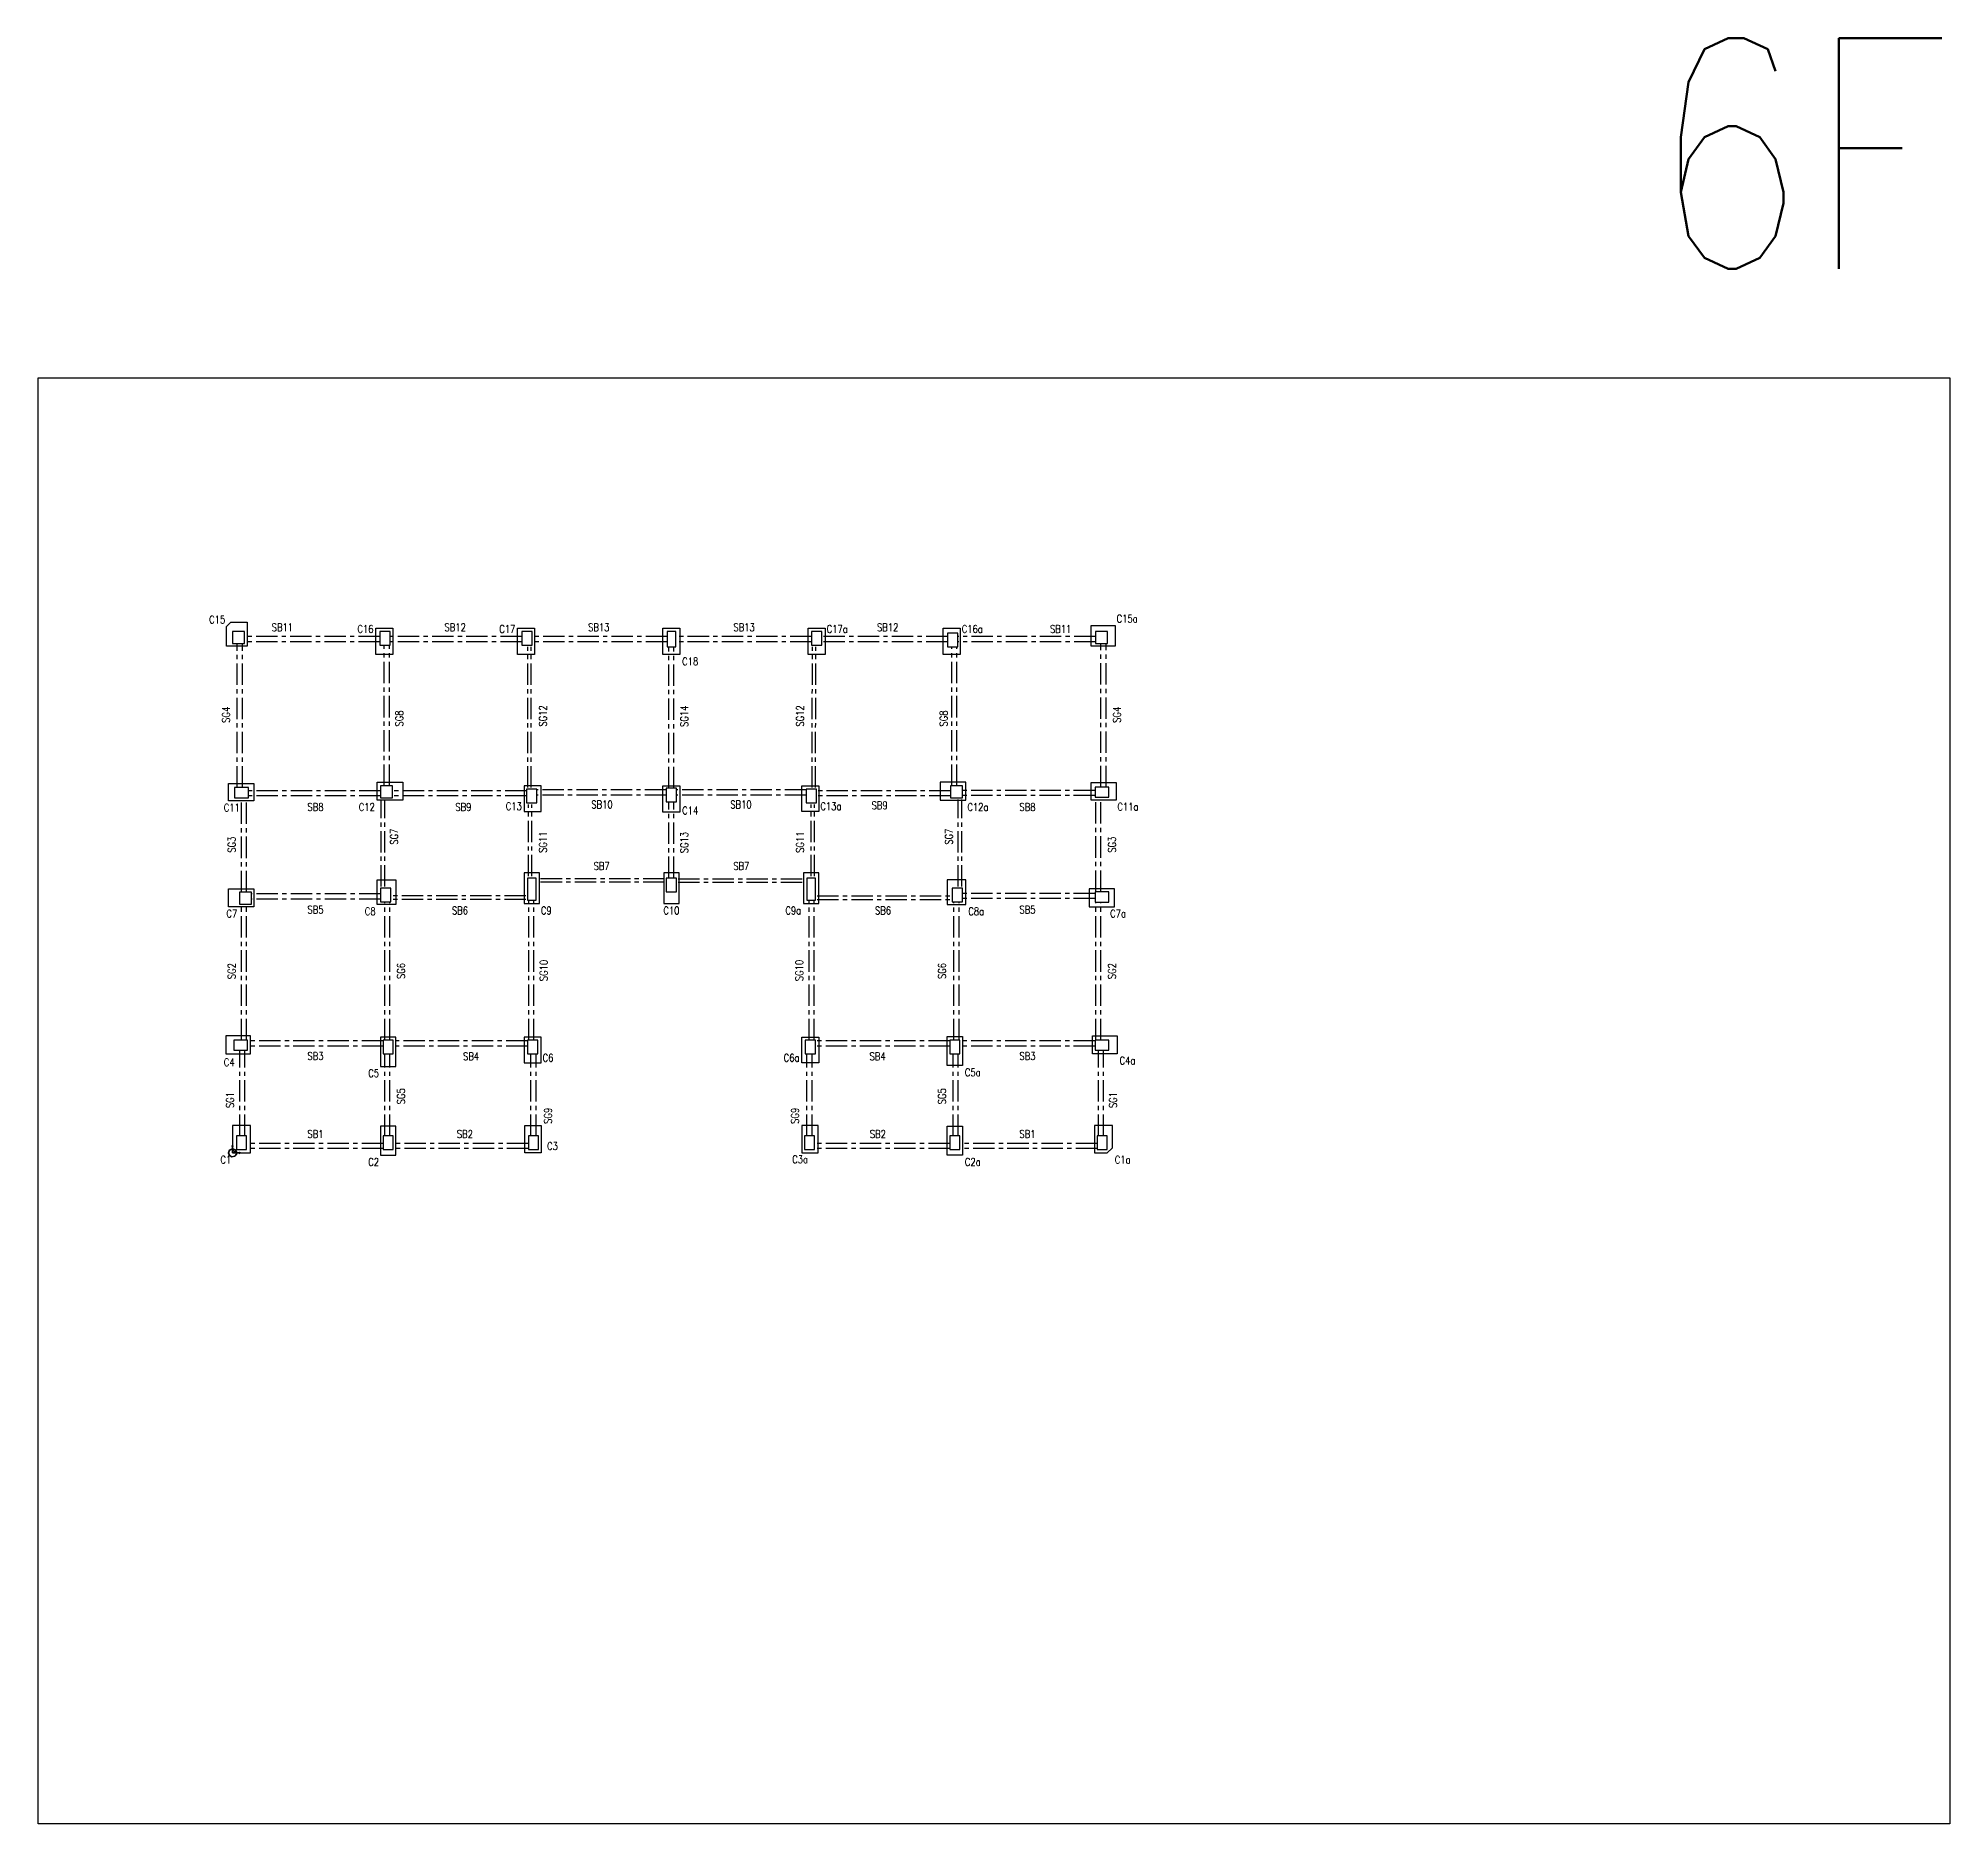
# Model space of a CAD drawing. Header units: millimetres. Extents: x 79095 to 169372, y 0 to 10446.
# Drawn here: x 158190 to 169372, y 0 to 10446 of the extents above; entities that cross this region are included whole.
import ezdxf
from ezdxf.enums import TextEntityAlignment as Align

# ---------------------------------------------------------------- set-up
doc = ezdxf.new("R2010")
doc.units = ezdxf.units.MM
doc.header["$LTSCALE"] = 100
doc.header["$MEASUREMENT"] = 0
doc.linetypes.add('CENTER', pattern=[2, 1.25, -0.25, 0.25, -0.25])
for name, color, linetype in [('TC-COLUMN', 1, 'Continuous'), ('TC-TB', 2, 'Continuous'), ('TC-TC', 4, 'Continuous'), ('TC-鋼柱', 11, 'Continuous')]:
    doc.layers.add(name, color=color, linetype=linetype)
doc.layers.add('TC-鋼粱', color=183, linetype='CENTER', plot=False)
doc.styles.add('TXT', font='TXT.shx', dxfattribs={"width": 0.8, "bigfont": 'ae.shx'})

# ---------------------------------------------------------------- blocks, each defined once
blk = doc.blocks.new('origin')
at = {"color": 3, "lineweight": 35}
blk.add_line((0, 0), (0, 39), dxfattribs=at)
at = {"color": 1, "lineweight": 35}
blk.add_line((0, 0), (39, 0), dxfattribs=at)
at = {"color": 7, "lineweight": 35, "true_color": 0xffffff}
blk.add_lwpolyline([(0, 24), (-18, 15), (-24, 0), (-18, -15), (-4, -23), (13, -19), (22, -7), (23, 6), (15, 18), (0, 24)], dxfattribs=at)
at = {"color": 3, "lineweight": 35}
blk.add_lwpolyline([(0, 44), (-3, 39), (3, 39)], close=True, dxfattribs=at)
at = {"color": 1, "lineweight": 35}
blk.add_lwpolyline([(44, 0), (39, 3), (39, -3)], close=True, dxfattribs=at)

msp = doc.modelspace()

# ---------------------------------------------------------------- linework, layer by layer
at = {"layer": 'Defpoints'}
msp.add_lwpolyline([(158190, 8460), (169372, 8460), (169372, 0), (158190, 0)], close=True, dxfattribs=at)
at = {"layer": 'TC-COLUMN'}
for points in [[(159317, 7030), (159412, 7030), (159412, 6890), (159292, 6890), (159292, 7005), (159317, 7030)], [(160264, 6995), (160264, 6840), (160164, 6840), (160164, 6995), (160264, 6995)], [(161094, 6995), (161094, 6840), (160994, 6840), (160994, 6995), (161094, 6995)], [(161944, 6995), (161944, 6840), (161844, 6840), (161844, 6995), (161944, 6995)], [(162794, 6995), (162794, 6840), (162694, 6840), (162694, 6995), (162794, 6995)], [(163584, 6995), (163584, 6840), (163484, 6840), (163484, 6995), (163584, 6995)], [(164490, 7010), (164490, 6890), (164350, 6890), (164350, 7010), (164490, 7010)], [(159452, 6085), (159452, 5985), (159302, 5985), (159302, 6085), (159452, 6085)], [(161944, 6073), (161944, 5918), (161844, 5918), (161844, 6073), (161944, 6073)], [(164347, 5990), (164497, 5990), (164497, 6090), (164347, 6090)], [(161032, 5563), (161032, 5383), (161122, 5383), (161122, 5563), (161032, 5563)], [(161849, 5563), (161849, 5383), (161939, 5383), (161939, 5563), (161849, 5563)], [(162667, 5563), (162667, 5383), (162757, 5383), (162757, 5563), (162667, 5563)], [(159302, 5470), (159452, 5470), (159452, 5365), (159302, 5365), (159302, 5470)], [(164487, 5470), (164337, 5470), (164337, 5365), (164487, 5365), (164487, 5470)], [(159432, 4505), (159432, 4610), (159287, 4610), (159287, 4505), (159432, 4505)], [(160192, 4601), (160192, 4431), (160282, 4431), (160282, 4601), (160192, 4601)], [(161032, 4601), (161032, 4451), (161132, 4451), (161132, 4601), (161032, 4601)], [(162757, 4601), (162757, 4451), (162657, 4451), (162657, 4601), (162757, 4601)], [(163597, 4606), (163597, 4436), (163507, 4436), (163507, 4606), (163597, 4606)], [(164502, 4505), (164357, 4505), (164357, 4610), (164502, 4610), (164502, 4505)], [(159327, 3943), (159345, 3925), (159432, 3925), (159432, 4085), (159327, 4085)], [(160192, 4082), (160192, 3912), (160282, 3912), (160282, 4082), (160192, 4082)], [(161132, 3925), (161037, 3925), (161037, 4085), (161132, 4085)], [(162657, 3925), (162752, 3925), (162752, 4085), (162657, 4085)], [(163597, 4082), (163597, 3912), (163507, 3912), (163507, 4082), (163597, 4082)], [(164474, 3955), (164474, 4085), (164369, 4085), (164369, 3925), (164444, 3925)]]:
    msp.add_lwpolyline(points, close=True, dxfattribs=at)
at = {"layer": 'TC-COLUMN', "elevation": 0}
for points in [[(160322, 6093), (160322, 5988), (160172, 5988), (160172, 6093), (160322, 6093)], [(161032, 6073), (161032, 5923), (161132, 5923), (161132, 6073), (161032, 6073)], [(162757, 6073), (162757, 5923), (162657, 5923), (162657, 6073), (162757, 6073)], [(163467, 6093), (163467, 5988), (163617, 5988), (163617, 6093), (163467, 6093)], [(160282, 5523), (160282, 5378), (160172, 5378), (160172, 5523), (160282, 5523)], [(163507, 5523), (163507, 5378), (163617, 5378), (163617, 5523), (163507, 5523)]]:
    msp.add_lwpolyline(points, close=True, dxfattribs=at)
at = {"layer": 'TC-鋼柱'}
for points in [[(159327, 6905), (159397, 6905), (159397, 6975), (159327, 6975)], [(160189, 6895), (160249, 6895), (160249, 6975), (160189, 6975)], [(161019, 6895), (161079, 6895), (161079, 6975), (161019, 6975)], [(161869, 6885), (161919, 6885), (161919, 6975), (161869, 6975)], [(162714, 6895), (162774, 6895), (162774, 6975), (162714, 6975)], [(163509, 6885), (163569, 6885), (163569, 6965), (163509, 6965)], [(164375, 6905), (164445, 6905), (164445, 6975), (164375, 6975)], [(160192, 6003), (160262, 6003), (160262, 6073), (160192, 6073)], [(161047, 5973), (161107, 5973), (161107, 6053), (161047, 6053)], [(161864, 5978), (161924, 5978), (161924, 6058), (161864, 6058)], [(162682, 5973), (162742, 5973), (162742, 6053), (162682, 6053)], [(163527, 6003), (163597, 6003), (163597, 6073), (163527, 6073)], [(164372, 6005), (164452, 6005), (164452, 6065), (164372, 6065)], [(161864, 5453), (161924, 5453), (161924, 5533), (161864, 5533)], [(159367, 5380), (159437, 5380), (159437, 5450), (159367, 5450)], [(160192, 5393), (160252, 5393), (160252, 5473), (160192, 5473)], [(163537, 5393), (163597, 5393), (163597, 5473), (163537, 5473)], [(164372, 5392), (164452, 5392), (164452, 5452), (164372, 5452)], [(159334, 4525), (159414, 4525), (159414, 4585), (159334, 4585)], [(160207, 4505), (160267, 4505), (160267, 4585), (160207, 4585)], [(161052, 4505), (161112, 4505), (161112, 4585), (161052, 4585)], [(162677, 4505), (162737, 4505), (162737, 4585), (162677, 4585)], [(163522, 4505), (163582, 4505), (163582, 4585), (163522, 4585)], [(164372, 4525), (164452, 4525), (164452, 4585), (164372, 4585)], [(159349, 3945), (159409, 3945), (159409, 4025), (159349, 4025)], [(160207, 3945), (160267, 3945), (160267, 4025), (160207, 4025)], [(161057, 3945), (161117, 3945), (161117, 4025), (161057, 4025)], [(162672, 3945), (162732, 3945), (162732, 4025), (162672, 4025)], [(163522, 3945), (163582, 3945), (163582, 4025), (163522, 4025)], [(164384, 3945), (164444, 3945), (164444, 4025), (164384, 4025)]]:
    msp.add_lwpolyline(points, close=True, dxfattribs=at)
at = {"layer": 'TC-鋼柱', "elevation": 0}
for points in [[(159339, 6003), (159419, 6003), (159419, 6063), (159339, 6063)], [(161052, 5403), (161102, 5403), (161102, 5533), (161052, 5533)], [(162687, 5403), (162737, 5403), (162737, 5533), (162687, 5533)]]:
    msp.add_lwpolyline(points, close=True, dxfattribs=at)
at = {"layer": 'TC-鋼粱'}
for p, q in [((160189, 6945, 0), (159397, 6945, 0)), ((161019, 6945, 0), (160249, 6945, 0)), ((161869, 6945, 0), (161079, 6945, 0)), ((162714, 6945, 0), (161919, 6945, 0)), ((163509, 6945, 0), (162774, 6945, 0)), ((164375, 6945, 0), (163569, 6945, 0)), ((159354, 6063, 0), (159354, 6905, 0)), ((159384, 6063, 0), (159384, 6905, 0)), ((160189, 6915, 0), (159397, 6915, 0)), ((160214, 6073, 0), (160214, 6895, 0)), ((160244, 6073, 0), (160244, 6895, 0)), ((161019, 6915, 0), (160249, 6915, 0)), ((161054, 6063, 0), (161054, 6885, 0)), ((161074, 6063, 0), (161074, 6885, 0)), ((161869, 6915, 0), (161079, 6915, 0)), ((161879, 6058, 0), (161879, 6885, 0)), ((161909, 6058, 0), (161909, 6885, 0)), ((162714, 6915, 0), (161919, 6915, 0)), ((162717, 6063, 0), (162719, 6885, 0)), ((162737, 6063, 0), (162739, 6885, 0)), ((163509, 6915, 0), (162774, 6915, 0)), ((163534, 6073, 0), (163534, 6885, 0)), ((163564, 6073, 0), (163564, 6885, 0)), ((164375, 6915, 0), (163569, 6915, 0)), ((164407, 6065, 0), (164407, 6905, 0)), ((164437, 6065, 0), (164437, 6905, 0)), ((160192, 6043, 0), (159419, 6043, 0)), ((161047, 6043, 0), (160262, 6043, 0)), ((161864, 6048, 0), (161107, 6048, 0)), ((162682, 6048, 0), (161924, 6048, 0)), ((163527, 6043, 0), (162742, 6043, 0)), ((164372, 6045, 0), (163597, 6045, 0)), ((159379, 5450, 0), (159379, 6003, 0)), ((159409, 5450, 0), (159409, 6003, 0)), ((160192, 6013, 0), (159419, 6013, 0)), ((160197, 5483, 0), (160197, 5993, 0)), ((160217, 5483, 0), (160217, 5993, 0)), ((161047, 6013, 0), (160262, 6013, 0)), ((161057, 5543, 0), (161057, 5963, 0)), ((161077, 5543, 0), (161077, 5963, 0)), ((161864, 6018, 0), (161107, 6018, 0)), ((161879, 5533, 0), (161879, 5978, 0)), ((161909, 5533, 0), (161909, 5978, 0)), ((162682, 6018, 0), (161924, 6018, 0)), ((162712, 5543, 0), (162712, 5963, 0)), ((162732, 5543, 0), (162732, 5963, 0)), ((163527, 6013, 0), (162742, 6013, 0)), ((163572, 5483, 0), (163572, 5993, 0)), ((163592, 5483, 0), (163592, 5993, 0)), ((164372, 6015, 0), (163597, 6015, 0)), ((164377, 5452, 0), (164377, 6005, 0)), ((164407, 5452, 0), (164407, 6005, 0)), ((161854, 5528, 0), (161112, 5528, 0)), ((161854, 5508, 0), (161112, 5508, 0)), ((161934, 5528, 0), (162677, 5528, 0)), ((161934, 5508, 0), (162677, 5508, 0)), ((159379, 4585, 0), (159379, 5380, 0)), ((159409, 4585, 0), (159409, 5380, 0)), ((160192, 5440, 0), (159437, 5440, 0)), ((160192, 5410, 0), (159437, 5410, 0)), ((160217, 4585, 0), (160217, 5393, 0)), ((160247, 4585, 0), (160247, 5393, 0)), ((161042, 5428, 0), (160262, 5428, 0)), ((161042, 5408, 0), (160262, 5408, 0)), ((161059, 4585, 0), (161059, 5403, 0)), ((161089, 4585, 0), (161089, 5403, 0)), ((162699, 4585, 0), (162699, 5403, 0)), ((162729, 4585, 0), (162729, 5403, 0)), ((162747, 5428, 0), (163527, 5428, 0)), ((162747, 5408, 0), (163527, 5408, 0)), ((163547, 4585, 0), (163547, 5393, 0)), ((163577, 4585, 0), (163577, 5393, 0)), ((164372, 5443, 0), (163597, 5443, 0)), ((164372, 5413, 0), (163597, 5413, 0)), ((164377, 4585, 0), (164377, 5392, 0)), ((164407, 4585, 0), (164407, 5392, 0)), ((159369, 4025, 0), (159369, 4525, 0)), ((159399, 4025, 0), (159399, 4525, 0)), ((160207, 4580, 0), (159414, 4580, 0)), ((160207, 4550, 0), (159414, 4550, 0)), ((160217, 4025, 0), (160217, 4505, 0)), ((160247, 4025, 0), (160247, 4505, 0)), ((161052, 4580, 0), (160267, 4580, 0)), ((161052, 4550, 0), (160267, 4550, 0)), ((161072, 4025, 0), (161072, 4505, 0)), ((161102, 4025, 0), (161102, 4505, 0)), ((162687, 4025, 0), (162687, 4505, 0)), ((162717, 4025, 0), (162717, 4505, 0)), ((163522, 4580, 0), (162737, 4580, 0)), ((163522, 4550, 0), (162737, 4550, 0)), ((163542, 4025, 0), (163542, 4505, 0)), ((163572, 4025, 0), (163572, 4505, 0)), ((164372, 4580, 0), (163582, 4580, 0)), ((164372, 4550, 0), (163582, 4550, 0)), ((164392, 4025, 0), (164392, 4525, 0)), ((164422, 4025, 0), (164422, 4525, 0)), ((160207, 3980, 0), (159409, 3980, 0)), ((160207, 3950, 0), (159409, 3950, 0)), ((161057, 3980, 0), (160267, 3980, 0)), ((161057, 3950, 0), (160267, 3950, 0)), ((163522, 3980, 0), (162732, 3980, 0)), ((163522, 3950, 0), (162732, 3950, 0)), ((164384, 3980, 0), (163582, 3980, 0)), ((164384, 3950, 0), (163582, 3950, 0))]:
    msp.add_line(p, q, dxfattribs=at)

# ---------------------------------------------------------------- block references
msp.add_blockref('origin', (159327, 3925))

# ---------------------------------------------------------------- texts
at = {"layer": 'Defpoints', "style": 'TXT', "width": 0.8}
msp.add_text('6F', height=1350, dxfattribs=at).set_placement((169372, 8691), align=Align.BOTTOM_RIGHT)
at = {"layer": 'TC-TB', "style": 'TXT', "width": 0.8}
for s, p in [('SB11', (159618, 7000)), ('SB12', (160629, 7000)), ('SB13', (161469, 7000)), ('SB13', (162319, 7000)), ('SB12', (163159, 7000)), ('SB11', (164171, 6990)), ('SB8', (159812, 5948, 0)), ('SB9', (160677, 5948, 0)), ('SB10', (161488, 5963, 0)), ('SB10', (162301, 5963, 0)), ('SB9', (163112, 5958, 0)), ('SB8', (163977, 5948, 0)), ('SB7', (161486, 5603)), ('SB7', (162303, 5603)), ('SB5', (159812, 5348, 0)), ('SB5', (163977, 5348, 0)), ('SB6', (160657, 5343)), ('SB6', (163132, 5343)), ('SB3', (159812, 4491)), ('SB4', (160722, 4490)), ('SB4', (163100, 4490)), ('SB3', (163977, 4491)), ('SB1', (159812, 4035)), ('SB2', (160686, 4035)), ('SB2', (163102, 4035)), ('SB1', (163977, 4035))]:
    msp.add_text(s, height=45, dxfattribs=at).set_placement(p, align=Align.MIDDLE_CENTER)
for s, p in [('SG4', (159289, 6488)), ('SG8', (160302, 6466)), ('SG12', (161142, 6481, 0)), ('SG14', (161969, 6479)), ('SG12', (162647, 6481, 0)), ('SG8', (163487, 6466)), ('SG4', (164500, 6488)), ('SG7', (160272, 5775, 0)), ('SG7', (163517, 5775, 0)), ('SG3', (159322, 5728, 0)), ('SG11', (161142, 5743, 0)), ('SG13', (161969, 5740)), ('SG11', (162647, 5743, 0)), ('SG3', (164471, 5728)), ('SG10', (161147, 4992)), ('SG10', (162642, 4992)), ('SG2', (159322, 4988)), ('SG6', (160312, 4989)), ('SG6', (163477, 4989)), ('SG2', (164471, 4988, 0)), ('SG1', (159312, 4234)), ('SG5', (160312, 4256)), ('SG5', (163477, 4256)), ('SG1', (164477, 4234)), ('SG9', (161172, 4142)), ('SG9', (162617, 4142))]:
    msp.add_text(s, height=45, rotation=90, dxfattribs=at).set_placement(p, align=Align.MIDDLE_CENTER)
at = {"layer": 'TC-TC', "style": 'TXT', "width": 0.8}
for s, p in [('C15', (159237, 7045)), ('C15a', (164560, 7050)), ('C16', (160104, 6990)), ('C17', (160934, 6990)), ('C17a', (162864, 6990)), ('C16a', (163654, 6990)), ('C18', (162004, 6800)), ('C11', (159322, 5945)), ('C12', (160112, 5948, 0)), ('C13', (160972, 5953, 0)), ('C14', (162004, 5928)), ('C13a', (162827, 5953, 0)), ('C12a', (163687, 5948, 0)), ('C11a', (164565, 5950)), ('C7', (159322, 5325)), ('C8', (160132, 5338, 0)), ('C9', (161162, 5343)), ('C10', (161894, 5343)), ('C9a', (162607, 5343)), ('C8a', (163677, 5338, 0)), ('C7a', (164507, 5325)), ('C4', (159307, 4455)), ('C6', (161172, 4481)), ('C6a', (162597, 4481)), ('C4a', (164562, 4465)), ('C5', (160152, 4391)), ('C5a', (163657, 4396)), ('C3', (161198, 3965)), ('C1', (159287, 3885)), ('C2', (160152, 3872)), ('C3a', (162647, 3887)), ('C2a', (163657, 3872)), ('C1a', (164534, 3885))]:
    msp.add_text(s, height=45, dxfattribs=at).set_placement(p, align=Align.MIDDLE_CENTER)

doc.saveas('drawing.dxf')
